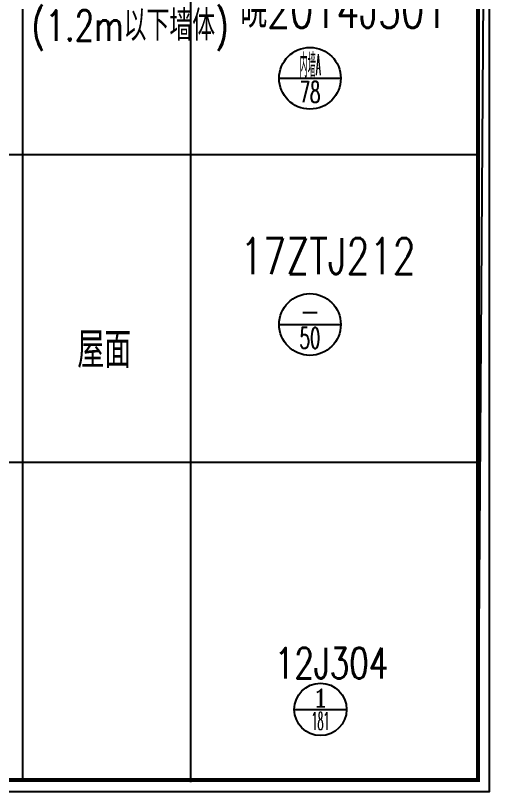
# Model space of a CAD drawing. Extents: x -21908402 to 2681150, y 103181 to 5079726.
# Drawn here: x 1377671 to 1383473, y 474475 to 483977 of the extents above; entities that cross this region are included whole.
import ezdxf
from ezdxf.enums import TextEntityAlignment as Align

# ---------------------------------------------------------------- set-up
doc = ezdxf.new("R2010")
doc.units = 0
doc.header["$LTSCALE"] = 1000
for name, color, linetype in [('PUB_DIM', 3, 'Continuous'), ('WINDOW', 94, 'Continuous'), ('图框', 66, 'Continuous')]:
    doc.layers.add(name, color=color, linetype=linetype)
doc.styles.add('COMP', font='complex_.ttf', dxfattribs={"bigfont": 'hztxt'})
doc.styles.add('HZ5', font='txt.shx', dxfattribs={"width": 0.7, "bigfont": 'hztxt.shx'})

# ---------------------------------------------------------------- blocks, each defined once
blk = doc.blocks.new('_INDEX')
blk.add_line((-0.5, 0), (0.5, 0))
blk.add_circle((0, 0), 0.5)
at = {"style": 'COMP'}
for tag, width, p, p2 in [('1', 1.388087, (-0.17, 0.05), (0.17, 0.05)), ('-', 0.84274, (-0.17, -0.39), (0.17, -0.39))]:
    blk.add_attdef(tag, text='', height=0.34, dxfattribs=dict(at, width=width)).set_placement(p, p2, align=Align.FIT)
blk = doc.blocks.new('HHJJK')
at = {"layer": 'WINDOW', "linetype": 'ByBlock'}
blk.add_line((430859, 118417), (431069, 149427), dxfattribs=at)
blk.add_lwpolyline([(402730, 118207), (431069, 118207), (431069, 149637), (402730, 149637)], close=True, dxfattribs=at)
at = {"layer": 'WINDOW', "linetype": 'ByBlock', "const_width": 75}
blk.add_lwpolyline([(402940, 118417), (430859, 118417), (430859, 149427), (402940, 149427)], close=True, dxfattribs=at)
at = {"layer": '图框'}
for p, q in [((422500, 118417), (422500, 149427)), ((425585, 118380), (425585, 149390)), ((402940, 129909), (430859, 129909)), ((402940, 124254), (430859, 124254)), ((402940, 124254), (430859, 124254)), ((402940, 118417), (430859, 118417))]:
    blk.add_line(p, q, dxfattribs=at)
at = {"layer": 'PUB_DIM'}
ref = blk.add_blockref('_INDEX', (427773, 131308), dxfattribs=dict(at, xscale=1133.351999608308, yscale=1133.352000095772, zscale=1133.352))
ref.add_attrib('1', '内墙A', dxfattribs={"layer": '0', "height": 385.3, "style": 'COMP', "width": 0.272985}).set_placement((427580, 131364, -10115), (427965, 131364, -10115), align=Align.FIT)
ref.add_attrib('-', '78', dxfattribs={"layer": '0', "height": 385.3, "style": 'COMP', "width": 0.524557}).set_placement((427580, 130865, -10115), (427965, 130865, -10115), align=Align.FIT)
ref = blk.add_blockref('_INDEX', (427773, 126785), dxfattribs=dict(at, xscale=1133.351999608308, yscale=1133.352000095771, zscale=1133.352))
ref.add_attrib('1', '-', dxfattribs={"layer": '0', "height": 385, "style": 'COMP', "width": 0.84274}).set_placement((427580, 126842, -10115), (427965, 126842, -10115), align=Align.FIT)
ref.add_attrib('-', '50', dxfattribs={"layer": '0', "height": 385.3, "style": 'COMP', "width": 0.524557}).set_placement((427580, 126343, -10115), (427965, 126343, -10115), align=Align.FIT)
ref = blk.add_blockref('_INDEX', (427966, 119715), dxfattribs=dict(at, xscale=961.6718387076642, yscale=961.6718391212981, zscale=961.6718390400001))
ref.add_attrib('1', '1', dxfattribs={"layer": '0', "height": 327, "style": 'COMP', "width": 1.388087}).set_placement((427803, 119763, -8583), (428130, 119763, -8583), align=Align.FIT)
ref.add_attrib('-', '181', dxfattribs={"layer": '0', "height": 327, "style": 'COMP', "width": 0.417708}).set_placement((427803, 119340, -8583), (428130, 119340, -8583), align=Align.FIT)
at = {"linetype": 'ByBlock', "style": 'HZ5', "width": 0.75}
for s, height, p in [('皖2014J301', 660, (426490, 132234)), ('(1.2m以下墙体)', 560, (422660, 131998)), ('17ZTJ212', 660, (426490, 127712)), ('屋面', 660, (423501, 125987)), ('12J304', 560, (427127, 120285))]:
    blk.add_text(s, height=height, dxfattribs=at).set_placement(p)

msp = doc.modelspace()

# ---------------------------------------------------------------- block references
at = {"xscale": 0.6666666666860692, "yscale": 0.6666666666860692, "zscale": 0.6666666666666665}
msp.add_blockref('HHJJK', (1096093.5, 395670.1), dxfattribs=at)

doc.saveas('drawing.dxf')
